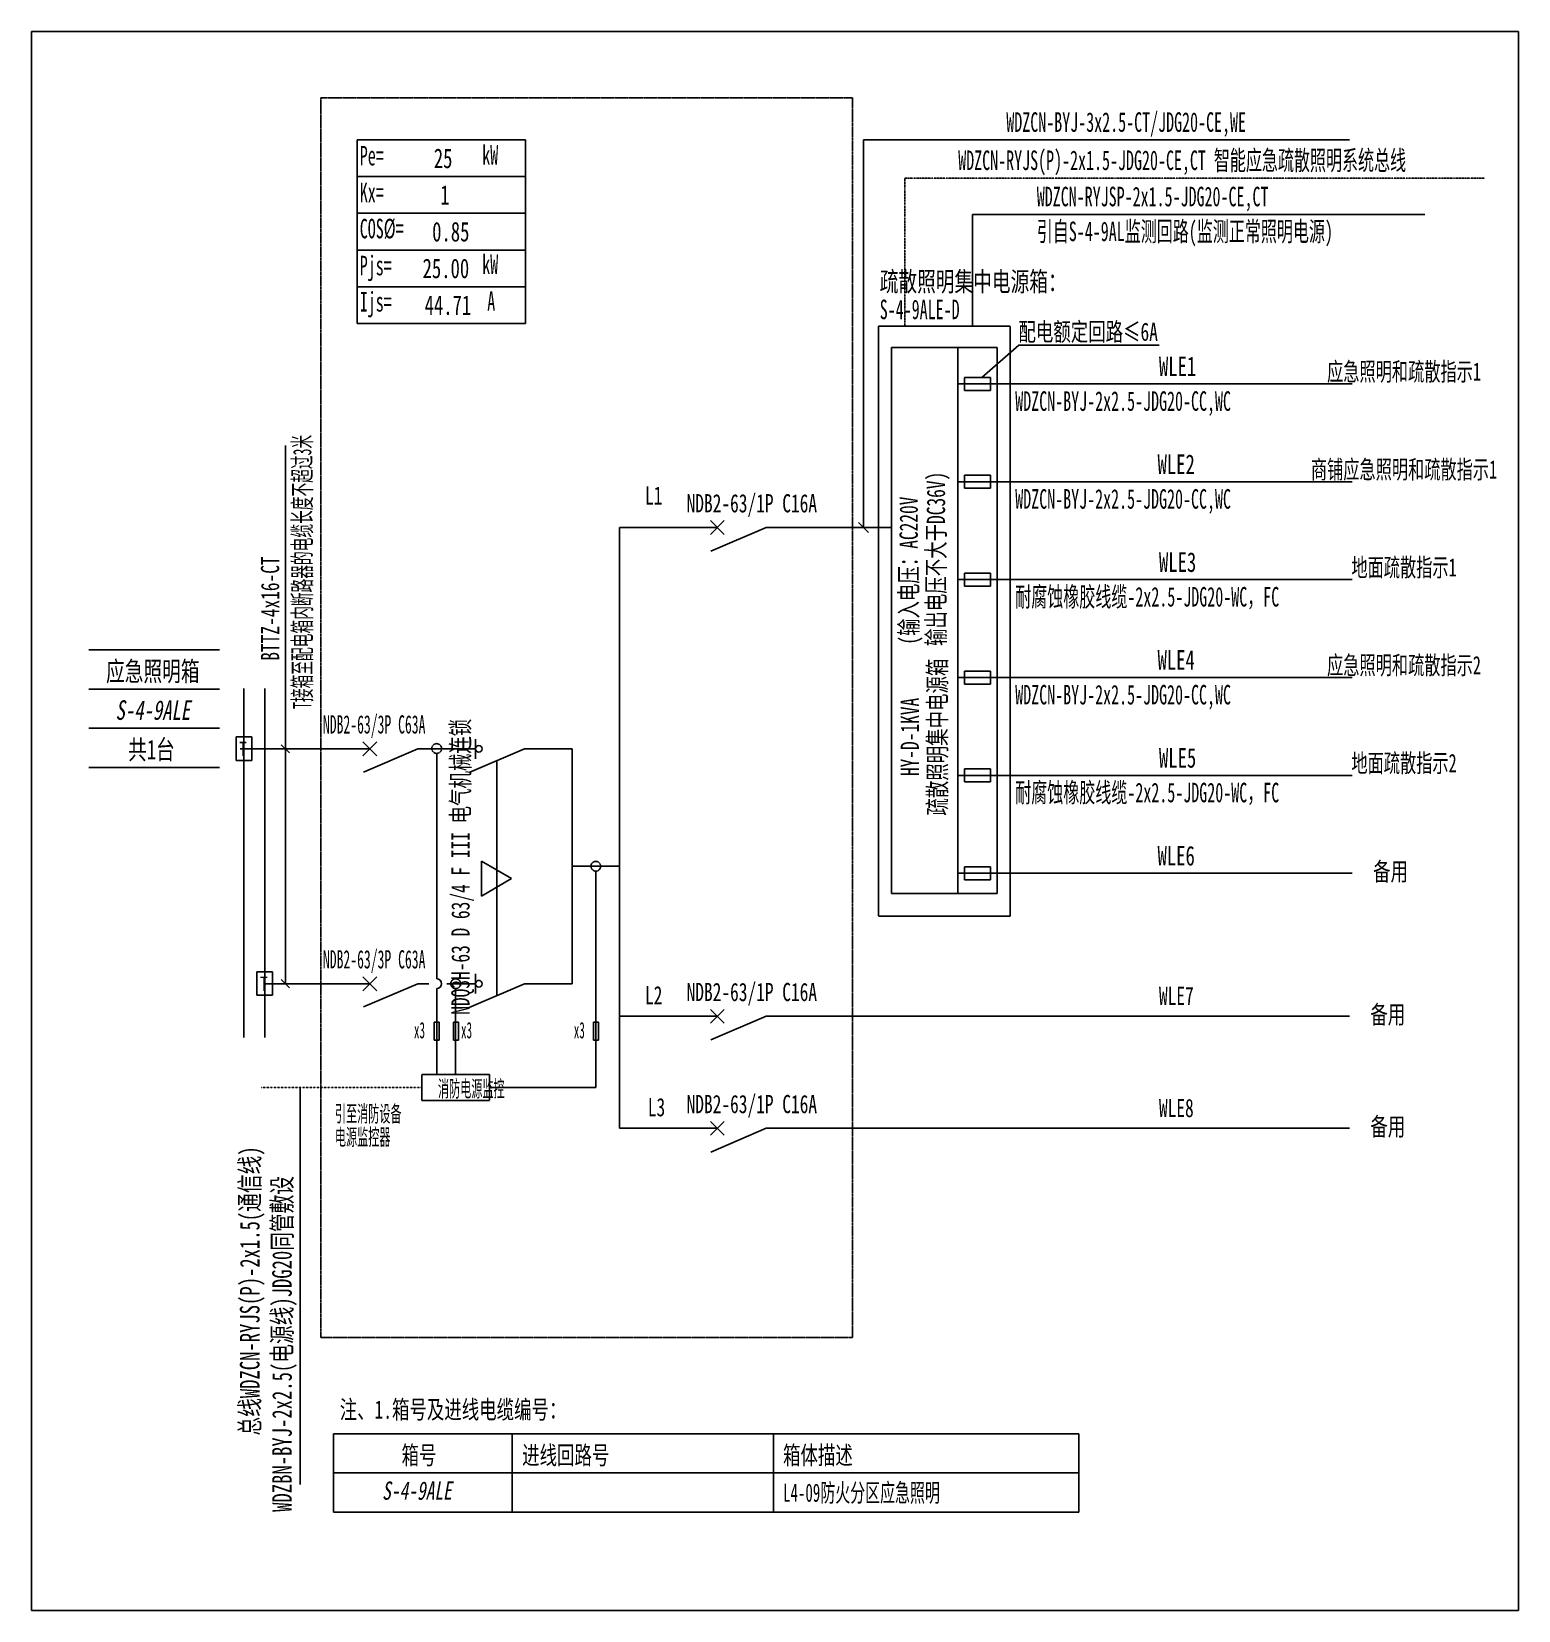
# Model space of a CAD drawing. Extents: x 246189 to 248523, y 318409 to 320888.
import ezdxf
from ezdxf.enums import TextEntityAlignment as Align

# ---------------------------------------------------------------- set-up
doc = ezdxf.new("R2010")
doc.units = 0
doc.header["$MEASUREMENT"] = 0
for name, pattern in [('_点划线L', [1.9, 1.5, -0.17, 0.06, -0.17]), ('_虚线S', [0.25, 0.125, -0.125]), ('DASH', [0.35, 0.25, -0.1]), ('DASHED', [0.75, 0.5, -0.25]), ('DIVIDE', [1.25, 0.5, -0.25, 0, -0.25, 0, -0.25])]:
    doc.linetypes.add(name, pattern=pattern)
for name, color, linetype in [('D_E_Eqpm(强电设备)', 100, 'Continuous'), ('D_E_Eqpm（强电设备）', 100, 'Continuous'), ('D_E_Text(强电文字)', 51, 'Continuous'), ('D_E_Text（强电文字）', 51, 'Continuous'), ('D_E_Wire(强电线缆)', 10, 'Continuous'), ('D_E_Wire（强电线缆）', 10, 'Continuous'), ('D_El_Wire（弱电线缆）', 10, 'Continuous'), ('D_T_TableDim（表格尺寸）', 255, 'Continuous'), ('DQ_Eqpm', 100, 'Continuous'), ('FL04GGFW_E72-配电箱系统图-塔楼部分$0$D_E_Eqpm（强电设备）', 100, 'Continuous'), ('FL09U293_E72-地下室配电箱系统图$0$D_E_Eqpm（强电设备）', 100, 'Continuous'), ('FL09U293_E72-地下室配电箱系统图$0$D_E_Text（强电文字）', 51, 'Continuous'), ('FL09U293_E72-地下室配电箱系统图$0$D_T_TableDim（表格尺寸）', 255, 'Continuous'), ('系统图', 220, 'Continuous')]:
    doc.layers.add(name, color=color, linetype=linetype)
doc.styles.add('FL09U293_E72-地下室配电箱系统图$0$FL04GGFW_E72-配电箱系统图-塔楼部分$0$电气', font='', dxfattribs={"width": 0.7})
doc.styles.add('FL09U293_E72-地下室配电箱系统图$0$FL04GGFW_E72-配电箱系统图-塔楼部分$0$电气箱', font='simhei.ttf', dxfattribs={"width": 0.8, "oblique": 10})
doc.styles.add('FL09U293_E72-地下室配电箱系统图$0$电气', font='', dxfattribs={"width": 0.7})
doc.styles.add('FL09U293_E72-地下室配电箱系统图$0$电气箱', font='simhei.ttf', dxfattribs={"width": 0.8, "oblique": 10})
doc.styles.add('HZ', font='', dxfattribs={"width": 0.7, "height": 400})
doc.styles.add('电气', font='', dxfattribs={"width": 0.7})
doc.styles.get('FL09U293_E72-地下室配电箱系统图$0$FL04GGFW_E72-配电箱系统图-塔楼部分$0$电气').set_extended_font_data('SimSun')
doc.styles.get('FL09U293_E72-地下室配电箱系统图$0$电气').set_extended_font_data('SimSun')
doc.styles.get('HZ').set_extended_font_data('SimSun')
doc.styles.get('电气').set_extended_font_data('SimSun')

msp = doc.modelspace()

# ---------------------------------------------------------------- linework, layer by layer
at = {"layer": 'D_E_Eqpm(强电设备)'}
for p, q in [((247254.5, 320098.1, 0), (247276.3, 320119.8, 0)), ((247276.3, 320098.1, 0), (247254.5, 320119.8, 0)), ((247342.2, 320108.9, 0), (247255.5, 320071.8, 0)), ((246885.8, 319746.1, 0), (246885.8, 319776.9, 0)), ((246709, 319750.6, 0), (246730.8, 319772.4, 0)), ((246730.8, 319750.6, 0), (246709, 319772.4, 0)), ((246885.8, 319377.4, 0), (246885.8, 319408.2, 0)), ((246709, 319381.9, 0), (246730.8, 319403.7, 0)), ((246730.8, 319381.9, 0), (246709, 319403.7, 0)), ((247254.5, 319330.9, 0), (247276.3, 319352.6, 0)), ((247276.3, 319330.9, 0), (247254.5, 319352.6, 0)), ((247342.2, 319341.7, 0), (247255.5, 319304.6, 0)), ((247254.5, 319155, 0), (247276.3, 319176.7, 0)), ((247276.3, 319155, 0), (247254.5, 319176.7, 0)), ((247342.2, 319165.8, 0), (247255.5, 319128.6, 0))]:
    msp.add_line(p, q, dxfattribs=at)
for centre in [(246891, 319761.5, 0), (246891, 319392.8, 0)]:
    msp.add_circle(centre, 5.22, dxfattribs=at)
at = {"layer": 'D_E_Eqpm（强电设备）'}
for p, q in [((247539.1, 319534.2, 0), (247539.1, 320391.7, 0)), ((247539.1, 320391.7, 0), (247643.2, 320391.7, 0)), ((247643.2, 320391.7, 0), (247643.2, 319534.2, 0)), ((246962.6, 319761.5, 0), (246875.9, 319724.3, 0)), ((246942.5, 319557.9, 0), (246895.1, 319585.2, 0)), ((246895.1, 319585.2, 0), (246895.1, 319530.5, 0)), ((246895.1, 319530.5, 0), (246942.5, 319557.9, 0)), ((247643.2, 319534.2, 0), (247539.1, 319534.2, 0)), ((246962.6, 319392.8, 0), (246875.9, 319355.6, 0))]:
    msp.add_line(p, q, dxfattribs=at)
at = {"layer": 'D_E_Eqpm（强电设备）', "linetype": 'DASH'}
msp.add_line((246919.2, 319374.2, 0), (246919.2, 319742.9, 0), dxfattribs=at)
at = {"layer": 'D_E_Text(强电文字)', "color": 51}
for p, q in [((246587.4, 319392.8, 0), (246587.4, 320237.8, 0)), ((246581, 319767.9, 0), (246593.8, 319755.1, 0)), ((246581, 319399.2, 0), (246593.8, 319386.4, 0)), ((246610.6, 319229.7, 0), (246610.6, 318606.7, 0))]:
    msp.add_line(p, q, dxfattribs=at)
at = {"layer": 'D_E_Text（强电文字）'}
for p, q in [((246700.3, 320717.4, 0), (246964.4, 320717.4, 0)), ((246700.3, 320717.4, 0), (246700.3, 320429.3, 0)), ((246964.4, 320717.4, 0), (246964.4, 320429.3, 0)), ((247495.1, 320717.4, 0), (248257.7, 320717.4, 0)), ((247495.1, 320108.9, 0), (247495.1, 320717.4, 0)), ((246700.3, 320659.8, 0), (246964.4, 320659.8, 0)), ((246700.3, 320602.2, 0), (246964.4, 320602.2, 0)), ((246700.3, 320544.6, 0), (246964.4, 320544.6, 0)), ((246700.3, 320486.9, 0), (246964.4, 320486.9, 0)), ((246700.3, 320429.3, 0), (246964.4, 320429.3, 0)), ((247680.7, 320344.6, 0), (247738.8, 320395.4, 0)), ((247738.8, 320395.4, 0), (247958.9, 320395.4, 0)), ((247487.2, 320116.8, 0), (247502.9, 320101.1, 0))]:
    msp.add_line(p, q, dxfattribs=at)
at = {"layer": 'D_E_Wire(强电线缆)'}
for p, q in [((246522.4, 319308.2, 0), (246522.4, 319856.3, 0)), ((246516.5, 319761.5, 0), (246719.9, 319761.5, 0)), ((246795.1, 319761.5, 0), (246885.8, 319761.5, 0)), ((246962.6, 319761.5, 0), (247037.6, 319761.5, 0)), ((246795.1, 319392.8, 0), (246812.4, 319392.8, 0)), ((246840.9, 319392.8, 0), (246885.8, 319392.8, 0)), ((246962.6, 319392.8, 0), (247037.6, 319392.8, 0))]:
    msp.add_line(p, q, dxfattribs=at)
at = {"layer": 'D_E_Wire(强电线缆)', "linetype": 'DASH'}
for p, q in [((246555.1, 319308.2, 0), (246555.1, 319856.3, 0)), ((246555.1, 319392.8, 0), (246719.9, 319392.8, 0))]:
    msp.add_line(p, q, dxfattribs=at)
at = {"layer": 'D_E_Wire（强电线缆）', "color": 10}
for p, q in [((247665.9, 320600.3, 0), (247665.9, 320425.2, 0)), ((247665.9, 320600.3, 0), (248376, 320600.3, 0)), ((247643.2, 320334.3, 0), (248262.1, 320334.3, 0)), ((247643.2, 320180.7, 0), (248262.1, 320180.7, 0)), ((247643.2, 320027.1, 0), (248262.1, 320027.1, 0)), ((247643.2, 319873.4, 0), (248262.1, 319873.4, 0)), ((247643.2, 319719.8, 0), (248262.1, 319719.8, 0)), ((247643.2, 319566.2, 0), (248262.1, 319566.2, 0))]:
    msp.add_line(p, q, dxfattribs=at)
at = {"layer": 'D_E_Wire（强电线缆）'}
for p, q in [((247111.8, 319165.8, 0), (247111.8, 320108.9, 0)), ((247111.8, 320108.9, 0), (247265.4, 320108.9, 0)), ((247342.2, 320108.9, 0), (247539.1, 320108.9, 0)), ((247037.6, 319761.5, 0), (247037.6, 319392.8, 0)), ((247037.6, 319577.2, 0), (247111.8, 319577.2, 0)), ((247074.7, 319569.5, 0), (247074.7, 319229.7, 0)), ((246854.7, 319385.1, 0), (246854.7, 319250.2, 0)), ((246820.9, 319332.5, 0), (246829, 319332.5, 0)), ((246820.9, 319304.2, 0), (246820.9, 319332.5, 0)), ((246829, 319332.5, 0), (246829, 319304.2, 0)), ((246851.2, 319332.5, 0), (246859.3, 319332.5, 0)), ((246851.2, 319304.2, 0), (246851.2, 319332.5, 0)), ((246859.3, 319332.5, 0), (246859.3, 319304.2, 0)), ((247070.9, 319332.5, 0), (247079, 319332.5, 0)), ((247070.9, 319304.2, 0), (247070.9, 319332.5, 0)), ((247079, 319332.5, 0), (247079, 319304.2, 0)), ((247111.8, 319341.7, 0), (247265.4, 319341.7, 0)), ((247342.2, 319341.7, 0), (248257.7, 319341.7, 0)), ((246829, 319304.2, 0), (246820.9, 319304.2, 0)), ((246859.3, 319304.2, 0), (246851.2, 319304.2, 0)), ((247079, 319304.2, 0), (247070.9, 319304.2, 0)), ((247111.8, 319165.8, 0), (247265.4, 319165.8, 0)), ((247342.2, 319165.8, 0), (248257.7, 319165.8, 0))]:
    msp.add_line(p, q, dxfattribs=at)
at = {"layer": 'D_E_Wire（强电线缆）', "linetype": '_点划线L'}
for p, q in [((246824.9, 319400.5, 0), (246824.9, 319754.3, 0)), ((246824.9, 319250.2, 0), (246824.9, 319385.1, 0)), ((246801.6, 319250.2, 0), (246907.8, 319250.2, 0)), ((246801.6, 319209.3, 0), (246801.6, 319250.2, 0)), ((246907.8, 319250.2, 0), (246907.8, 319209.3, 0)), ((246907.8, 319209.3, 0), (246801.6, 319209.3, 0)), ((247074.7, 319229.7, 0), (246907.8, 319229.7, 0))]:
    msp.add_line(p, q, dxfattribs=at)
at = {"layer": 'D_E_Wire（强电线缆）', "linetype": '_虚线S'}
msp.add_line((246549.3, 319229.7, 0), (246801.6, 319229.7, 0), dxfattribs=at)
at = {"layer": 'D_E_Wire（强电线缆）', "linetype": '_点划线L'}
for centre in [(246824.9, 319762, 0), (247074.7, 319577.2, 0), (246854.7, 319392.8, 0)]:
    msp.add_circle(centre, 7.68, dxfattribs=at)
at = {"layer": 'D_E_Wire（强电线缆）'}
msp.add_arc((246824.9, 319392.8, 0), 7.68, 270, 90, dxfattribs=at)
at = {"layer": 'D_El_Wire（弱电线缆）', "color": 200, "linetype": 'DIVIDE'}
for q in [(248470, 320657.3, 0), (247559.6, 320425.2, 0)]:
    msp.add_line((247559.6, 320657.3, 0), q, dxfattribs=at)
at = {"layer": 'D_T_TableDim（表格尺寸）', "linetype": 'DASHED'}
for p, q in [((246643.3, 318837.6, 0), (246643.3, 320783.5, 0)), ((246643.3, 320783.5, 0), (247477.4, 320783.5, 0)), ((247477.4, 320783.5, 0), (247477.4, 318837.6, 0)), ((247477.4, 318837.6, 0), (246643.3, 318837.6, 0))]:
    msp.add_line(p, q, dxfattribs=at)
at = {"layer": 'D_T_TableDim（表格尺寸）', "linetype": 'DASH'}
for p, q in [((247725.1, 320425.2, 0), (247518.6, 320425.2, 0)), ((247518.6, 320425.2, 0), (247518.6, 319499.1, 0)), ((247725.1, 319499.1, 0), (247725.1, 320425.2, 0)), ((247518.6, 319499.1, 0), (247725.1, 319499.1, 0))]:
    msp.add_line(p, q, dxfattribs=at)
at = {"layer": 'DQ_Eqpm'}
for p, q in [((246534.6, 319780.3, 0), (246510.1, 319780.3, 0)), ((246510.1, 319780.3, 0), (246510.1, 319743.4, 0)), ((246534.6, 319743.4, 0), (246534.6, 319780.3, 0)), ((246510.1, 319743.4, 0), (246534.6, 319743.4, 0)), ((246567.4, 319411.6, 0), (246542.8, 319411.6, 0)), ((246542.8, 319411.6, 0), (246542.8, 319374.7, 0)), ((246567.4, 319374.7, 0), (246567.4, 319411.6, 0)), ((246542.8, 319374.7, 0), (246567.4, 319374.7, 0))]:
    msp.add_line(p, q, dxfattribs=at)
at = {"layer": 'FL04GGFW_E72-配电箱系统图-塔楼部分$0$D_E_Eqpm（强电设备）'}
for p, q in [((247643.2, 319534.2, 0), (247643.2, 320391.7, 0)), ((247643.2, 320391.7, 0), (247704.6, 320391.7, 0)), ((247704.6, 320391.7, 0), (247704.6, 319534.2, 0)), ((247653.4, 320344.6, 0), (247694.4, 320344.6, 0)), ((247653.4, 320344.6, 0), (247653.4, 320344.6, 0)), ((247653.4, 320344.6, 0), (247653.4, 320324.1, 0)), ((247653.4, 320324.1, 0), (247653.4, 320344.6, 0)), ((247653.4, 320324.1, 0), (247694.4, 320324.1, 0)), ((247653.4, 320324.1, 0), (247653.4, 320324.1, 0)), ((247694.4, 320344.6, 0), (247694.4, 320324.1, 0)), ((247653.4, 320190.9, 0), (247694.4, 320190.9, 0)), ((247653.4, 320190.9, 0), (247653.4, 320190.9, 0)), ((247653.4, 320190.9, 0), (247653.4, 320170.5, 0)), ((247653.4, 320170.5, 0), (247653.4, 320190.9, 0)), ((247694.4, 320190.9, 0), (247694.4, 320170.5, 0)), ((247653.4, 320170.5, 0), (247694.4, 320170.5, 0)), ((247653.4, 320170.5, 0), (247653.4, 320170.5, 0)), ((247653.4, 320037.3, 0), (247694.4, 320037.3, 0)), ((247653.4, 320037.3, 0), (247653.4, 320037.3, 0)), ((247653.4, 320037.3, 0), (247653.4, 320016.8, 0)), ((247653.4, 320016.8, 0), (247653.4, 320037.3, 0)), ((247694.4, 320037.3, 0), (247694.4, 320016.8, 0)), ((247653.4, 320016.8, 0), (247694.4, 320016.8, 0)), ((247653.4, 320016.8, 0), (247653.4, 320016.8, 0)), ((247653.4, 319883.7, 0), (247694.4, 319883.7, 0)), ((247653.4, 319883.7, 0), (247653.4, 319883.7, 0)), ((247653.4, 319883.7, 0), (247653.4, 319863.2, 0)), ((247653.4, 319863.2, 0), (247653.4, 319883.7, 0)), ((247694.4, 319883.7, 0), (247694.4, 319863.2, 0)), ((247653.4, 319863.2, 0), (247694.4, 319863.2, 0)), ((247653.4, 319863.2, 0), (247653.4, 319863.2, 0)), ((247653.4, 319730.1, 0), (247694.4, 319730.1, 0)), ((247653.4, 319730.1, 0), (247653.4, 319730.1, 0)), ((247653.4, 319730.1, 0), (247653.4, 319709.6, 0)), ((247653.4, 319709.6, 0), (247653.4, 319730.1, 0)), ((247694.4, 319730.1, 0), (247694.4, 319709.6, 0)), ((247653.4, 319709.6, 0), (247694.4, 319709.6, 0)), ((247653.4, 319709.6, 0), (247653.4, 319709.6, 0)), ((247653.4, 319576.4, 0), (247694.4, 319576.4, 0)), ((247653.4, 319576.4, 0), (247653.4, 319576.4, 0)), ((247653.4, 319576.4, 0), (247653.4, 319555.9, 0)), ((247653.4, 319555.9, 0), (247653.4, 319576.4, 0)), ((247653.4, 319555.9, 0), (247694.4, 319555.9, 0)), ((247653.4, 319555.9, 0), (247653.4, 319555.9, 0)), ((247694.4, 319576.4, 0), (247694.4, 319555.9, 0)), ((247704.6, 319534.2, 0), (247643.2, 319534.2, 0))]:
    msp.add_line(p, q, dxfattribs=at)
at = {"layer": 'FL09U293_E72-地下室配电箱系统图$0$D_E_Eqpm（强电设备）'}
for p, q in [((246795.1, 319761.5, 0), (246710, 319725, 0)), ((246795.1, 319392.8, 0), (246710, 319356.3, 0))]:
    msp.add_line(p, q, dxfattribs=at)
at = {"layer": 'FL09U293_E72-地下室配电箱系统图$0$D_T_TableDim（表格尺寸）'}
for p, q in [((246278.9, 319916.7, 0), (246483.8, 319916.7, 0)), ((246278.9, 319855.3, 0), (246483.8, 319855.3, 0)), ((246278.9, 319793.8, 0), (246483.8, 319793.8, 0)), ((246278.9, 319732.4, 0), (246483.8, 319732.4, 0))]:
    msp.add_line(p, q, dxfattribs=at)
at = {"layer": 'FL09U293_E72-地下室配电箱系统图$0$D_T_TableDim（表格尺寸）', "ltscale": 3.5}
for p, q in [((246663.2, 318686.4, 0), (247833.1, 318686.4, 0)), ((246663.2, 318686.4, 0), (246663.2, 318563.5, 0)), ((246943.6, 318686.4, 0), (246943.6, 318563.5, 0)), ((247353.8, 318686.4, 0), (247353.8, 318563.5, 0)), ((247833.1, 318686.4, 0), (247833.1, 318563.5, 0)), ((246663.2, 318625, 0), (247833.1, 318625, 0)), ((246663.2, 318625, 0), (247833.1, 318625, 0)), ((246663.2, 318563.5, 0), (247833.1, 318563.5, 0))]:
    msp.add_line(p, q, dxfattribs=at)
at = {"layer": '系统图', "ltscale": 9973.992009}
msp.add_lwpolyline([(246189, 320887.5), (248523, 320887.5), (248523, 318409), (246189, 318409)], close=True, dxfattribs=at)

# ---------------------------------------------------------------- texts
at = {"layer": 'D_E_Text(强电文字)', "color": 51, "style": '电气', "width": 0.7}
for s, height, p in [('疏散照明集中电源箱：', 30.73, (247520.4, 320479.7, 0)), ('L1', 28.68, (247151.9, 320144.9, 0)), ('NDB2-63/1P C16A', 28.677, (247217.2, 320132.7, 0)), ('备用', 28.68, (248294.9, 319554.6, 0)), ('L2', 28.68, (247151.9, 319360.4, 0)), ('NDB2-63/1P C16A', 28.677, (247217.2, 319365.5, 0)), ('WLE7', 28.68, (247958.7, 319359.3, 0)), ('备用', 28.68, (248290.5, 319330.1, 0)), ('L3', 28.68, (247156.3, 319184.7, 0)), ('NDB2-63/1P C16A', 28.677, (247217.2, 319189.6, 0)), ('WLE8', 28.68, (247958.7, 319183.4, 0)), ('备用', 28.68, (248290.5, 319154.2, 0))]:
    msp.add_text(s, height=height, dxfattribs=at).set_placement(p)
at = {"layer": 'D_E_Text(强电文字)', "color": 51, "style": '电气', "width": 0.65}
for s, height, p in [('应急照明和疏散指示1', 28.68, (248343.4, 320354.3, 0)), ('商铺应急照明和疏散指示1', 28.677, (248343.4, 320200.7, 0)), ('地面疏散指示1', 28.68, (248343.4, 320047, 0)), ('应急照明和疏散指示2', 28.68, (248343.4, 319893.4, 0)), ('地面疏散指示2', 28.68, (248343.4, 319739.8, 0))]:
    msp.add_text(s, height=height, dxfattribs=at).set_placement(p, align=Align.MIDDLE)
at = {"layer": 'D_E_Text(强电文字)', "color": 51, "style": '电气'}
for s, width, p in [('T接箱至配电箱内断路器的电缆长度不超过3米', 0.55, (246628.1, 319824.2, 0)), ('BTTZ-4x16-CT', 0.7, (246577.7, 319899.8, 0))]:
    msp.add_text(s, height=28.677, rotation=90, dxfattribs=dict(at, width=width)).set_placement(p)
at = {"layer": 'D_E_Text(强电文字)', "style": 'FL09U293_E72-地下室配电箱系统图$0$FL04GGFW_E72-配电箱系统图-塔楼部分$0$电气', "width": 0.7}
for s, p in [('应急照明箱', (246379.3, 319883.9, 0)), ('共1台', (246377.1, 319761, 0))]:
    msp.add_text(s, height=30.73, dxfattribs=at).set_placement(p, align=Align.MIDDLE)
at = {"layer": 'D_E_Text(强电文字)', "style": 'FL09U293_E72-地下室配电箱系统图$0$FL04GGFW_E72-配电箱系统图-塔楼部分$0$电气箱', "oblique": 10, "width": 0.7}
msp.add_text('S-4-9ALE', height=30.73, dxfattribs=at).set_placement((246379.3, 319822.4, 0), align=Align.MIDDLE)
at = {"layer": 'D_E_Text（强电文字）', "style": '电气'}
for s, height, width, p in [('WDZCN-BYJ-3x2.5-CT/JDG20-CE,WE', 30.726, 0.6, (247719.1, 320730.1, 0)), ('25', 30.73, 0.7, (246820.4, 320673.2, 0)), ('1', 30.7, 0.7, (246830.6, 320615.6, 0)), (' 0.85', 30.73, 0.7, (246803.2, 320558, 0)), ('WLE1', 30.73, 0.7, (247958.7, 320346.6, 0)), ('WDZCN-BYJ-2x2.5-JDG20-CC,WC', 30.726, 0.6, (247733.1, 320292.1, 0)), ('WLE2', 30.73, 0.7, (247956.5, 320192.9, 0)), ('WDZCN-BYJ-2x2.5-JDG20-CC,WC', 30.726, 0.6, (247733.1, 320138.5, 0)), ('WLE3', 30.73, 0.7, (247958.7, 320039.3, 0)), ('耐腐蚀橡胶线缆-2x2.5-JDG20-WC，FC', 30.726, 0.6, (247733.1, 319984.9, 0)), ('WLE4', 30.73, 0.7, (247956.5, 319885.7, 0)), ('WDZCN-BYJ-2x2.5-JDG20-CC,WC', 30.726, 0.6, (247733.1, 319831.2, 0)), ('WLE5', 30.73, 0.7, (247958.7, 319732, 0)), ('耐腐蚀橡胶线缆-2x2.5-JDG20-WC，FC', 30.726, 0.6, (247733.1, 319677.6, 0)), ('WLE6', 30.73, 0.7, (247956.5, 319578.4, 0))]:
    msp.add_text(s, height=height, dxfattribs=dict(at, width=width)).set_placement(p)
at = {"layer": 'D_E_Text（强电文字）', "linetype": 'Continuous', "style": '电气', "width": 0.6}
for s, height, p in [('Pe=', 30.73, (246704.2, 320677.4, 0)), ('kW', 30.73, (246896.4, 320678.5, 0)), ('Kx=', 30.73, (246704.2, 320619.6, 0)), ('COS%%C=', 30.73, (246704.2, 320562.9, 0)), ('Pjs=', 30.73, (246704.2, 320504.9, 0)), ('kW', 30.73, (246896.4, 320506.9, 0)), ('Ijs=', 30.73, (246704.2, 320448, 0)), ('A', 30.7, (246904.3, 320449.2, 0))]:
    msp.add_text(s, height=height, dxfattribs=at).set_placement(p)
at = {"layer": 'D_E_Text（强电文字）', "color": 51, "style": '电气', "width": 0.6}
for s, height, p in [('WDZCN-RYJS(P)-2x1.5-JDG20-CE,CT 智能应急疏散照明系统总线', 30.726, (247643.6, 320670.1, 0)), ('WDZCN-RYJSP-2x1.5-JDG20-CE,CT', 30.726, (247766.9, 320613.2, 0)), ('引自S-4-9AL监测回路(监测正常照明电源)', 30.726, (247766.9, 320558.5, 0)), ('S-4-9ALE-D', 30.73, (247520.4, 320436, 0))]:
    msp.add_text(s, height=height, dxfattribs=at).set_placement(p)
at = {"layer": 'D_E_Text（强电文字）', "color": 6, "style": '电气', "width": 0.7}
for s, p in [('25.00', (246802.8, 320500.4, 0)), ('44.71', (246806, 320442.8, 0))]:
    msp.add_text(s, height=30.73, dxfattribs=at).set_placement(p)
at = {"layer": 'D_E_Text（强电文字）', "style": '电气'}
for s, height, width, p in [('配电额定回路≤6A', 28.68, 0.7, (247847.6, 320416.9, 0)), ('NDB2-63/3P C63A', 28.677, 0.55, (246726.8, 319797.6, 0)), ('NDB2-63/3P C63A', 28.677, 0.55, (246726.8, 319428.8, 0))]:
    msp.add_text(s, height=height, dxfattribs=dict(at, width=width)).set_placement(p, align=Align.MIDDLE)
at = {"layer": 'D_E_Text（强电文字）', "color": 51, "style": '电气', "width": 0.7}
for s, height, p in [('输出电压不大于DC36V)', 28.677, (247610.3, 320059.7, 0)), ('(输入电压：AC220V', 28.677, (247567.5, 320041.3, 0)), ('疏散照明集中电源箱', 28.68, (247610.3, 319779.9, 0)), ('HY-D-1KVA', 28.68, (247567.5, 319780.2, 0))]:
    msp.add_text(s, height=height, rotation=90, dxfattribs=at).set_placement(p, align=Align.MIDDLE)
at = {"layer": 'D_E_Text（强电文字）', "style": '电气', "width": 0.7}
msp.add_text('NDQ3H-63 D 63/4 F III 电气机械连锁', height=28.677, rotation=90, dxfattribs=at).set_placement((246863.6, 319576.4, 0), align=Align.MIDDLE)
for s, p in [('总线WDZCN-RYJS(P)-2x1.5(通信线)', (246546.8, 318683.5)), ('WDZBN-BYJ-2x2.5(电源线)JDG20同管敷设', (246597.4, 318563.7))]:
    msp.add_text(s, height=30.726, rotation=90, dxfattribs=at).set_placement(p)
at = {"layer": 'D_E_Wire（强电线缆）', "color": 51, "linetype": 'Continuous', "style": 'HZ', "width": 0.5}
for s, p in [('x3', (246789.2, 319307.1, 0)), ('x3', (246863.1, 319307.1, 0)), ('x3', (247040.1, 319307.1, 0)), ('消防电源监控', (246826.9, 319215.3, 0)), ('引至消防设备', (246665.1, 319176, 0)), ('电源监控器', (246665.1, 319139.4, 0))]:
    msp.add_text(s, height=25.6, dxfattribs=at).set_placement(p)
at = {"layer": 'DQ_Eqpm', "color": 51, "style": '电气', "width": 0.8}
for p in [(246514.8, 319750.3, 0), (246547.6, 319381.6, 0)]:
    msp.add_text('T', height=22.5, dxfattribs=at).set_placement(p)
at = {"layer": 'FL09U293_E72-地下室配电箱系统图$0$D_E_Text（强电文字）', "style": 'FL09U293_E72-地下室配电箱系统图$0$电气'}
for s, height, width, p in [('注、1.箱号及进线电缆编号：', 28.677, 0.7, (246672.7, 318710, 0)), ('箱号', 28.68, 0.7, (246769.8, 318638.3, 0)), ('进线回路号', 28.68, 0.7, (246959.1, 318638.3, 0)), ('箱体描述', 28.68, 0.7, (247368.6, 318638.3, 0)), ('L4-09防火分区应急照明', 28.677, 0.6, (247368.6, 318579.5, 0))]:
    msp.add_text(s, height=height, dxfattribs=dict(at, width=width)).set_placement(p)
at = {"layer": 'FL09U293_E72-地下室配电箱系统图$0$D_E_Text（强电文字）', "style": 'FL09U293_E72-地下室配电箱系统图$0$电气箱', "oblique": 10, "width": 0.7}
msp.add_text('S-4-9ALE', height=28.68, dxfattribs=at).set_placement((246793.9, 318597.1, 0), align=Align.MIDDLE)

doc.saveas('drawing.dxf')
